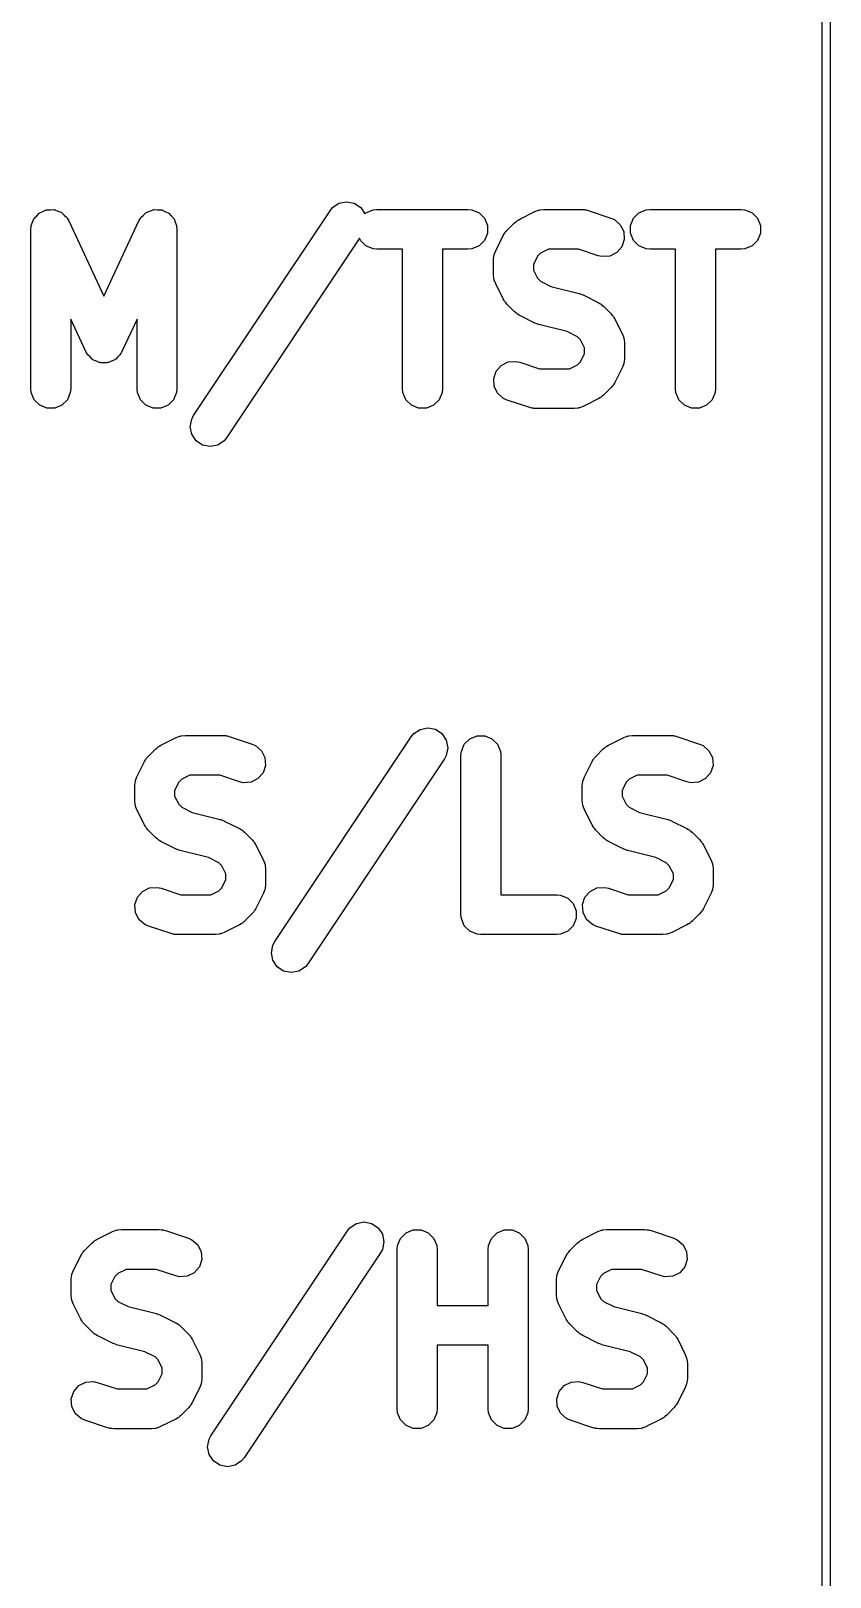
# Model space of a CAD drawing. Header units: inches. Extents: x 0.38 to 8.15, y -7.81 to -0.59.
# Drawn here: x 7.9117 to 8.1093, y -4.1386 to -3.7567 of the extents above; entities that cross this region are included whole.
import ezdxf

# ---------------------------------------------------------------- set-up
doc = ezdxf.new("R2010")
doc.units = ezdxf.units.IN
doc.header["$MEASUREMENT"] = 0
doc.layers.add('Edge.Cuts', color=254, linetype='CONTINUOUS', true_color=0xd0d2cd)
doc.layers.add('F.Silkscreen', color=41, linetype='CONTINUOUS', true_color=0xf2eda1)

msp = doc.modelspace()

# ---------------------------------------------------------------- linework, layer by layer
at = {"layer": 'Edge.Cuts', "linetype": 'CONTINUOUS'}
for p, q in [((8.10728, -7.81201), (8.10728, -0.59154)), ((8.10925, -0.59055), (8.10925, -7.81299))]:
    msp.add_line(p, q, dxfattribs=at)
at = {"layer": 'F.Silkscreen', "linetype": 'CONTINUOUS'}
for p, q in [((7.98627, -3.80034), (7.98786, -3.79927)), ((7.98786, -3.79927), (7.98975, -3.7989)), ((7.98975, -3.7989), (7.99163, -3.79927)), ((7.99163, -3.79927), (7.99323, -3.80034)), ((7.91214, -3.80394), (7.91243, -3.80314)), ((7.91243, -3.80314), (7.9125, -3.80306)), ((7.9125, -3.80306), (7.91254, -3.80296)), ((7.91254, -3.80296), (7.91315, -3.80236)), ((7.91315, -3.80236), (7.91373, -3.80173)), ((7.91373, -3.80173), (7.91382, -3.80168)), ((7.91382, -3.80168), (7.9139, -3.8016)), ((7.9139, -3.8016), (7.91469, -3.80127)), ((7.91469, -3.80127), (7.91547, -3.80091)), ((7.91547, -3.80091), (7.91558, -3.80091)), ((7.91558, -3.80091), (7.91568, -3.80087)), ((7.91568, -3.80087), (7.91653, -3.80087)), ((7.91653, -3.80087), (7.91738, -3.80083)), ((7.91738, -3.80083), (7.91749, -3.80087)), ((7.91749, -3.80087), (7.9176, -3.80087)), ((7.9176, -3.80087), (7.91839, -3.80119)), ((7.91839, -3.80119), (7.91919, -3.80149)), ((7.91919, -3.80149), (7.91927, -3.80156)), ((7.91927, -3.80156), (7.91937, -3.8016)), ((7.91937, -3.8016), (7.91997, -3.80221)), ((7.91997, -3.80221), (7.9206, -3.80278)), ((7.9206, -3.80278), (7.92068, -3.80291)), ((7.92068, -3.80291), (7.92073, -3.80296)), ((7.92073, -3.80296), (7.92077, -3.80307)), ((7.92077, -3.80307), (7.9211, -3.80361)), ((7.9211, -3.80361), (7.92976, -3.82218)), ((7.92976, -3.82218), (7.93842, -3.80361)), ((7.93842, -3.80361), (7.93875, -3.80307)), ((7.93875, -3.80307), (7.93879, -3.80296)), ((7.93879, -3.80296), (7.93884, -3.80291)), ((7.93884, -3.80291), (7.93892, -3.80278)), ((7.93892, -3.80278), (7.93955, -3.80221)), ((7.93955, -3.80221), (7.94015, -3.8016)), ((7.94015, -3.8016), (7.94025, -3.80156)), ((7.94025, -3.80156), (7.94033, -3.80149)), ((7.94033, -3.80149), (7.94113, -3.80119)), ((7.94113, -3.80119), (7.94192, -3.80087)), ((7.94192, -3.80087), (7.94203, -3.80087)), ((7.94203, -3.80087), (7.94214, -3.80083)), ((7.94214, -3.80083), (7.94299, -3.80087)), ((7.94299, -3.80087), (7.94384, -3.80087)), ((7.94384, -3.80087), (7.94394, -3.80091)), ((7.94394, -3.80091), (7.94405, -3.80091)), ((7.94405, -3.80091), (7.94483, -3.80127)), ((7.94483, -3.80127), (7.94562, -3.8016)), ((7.94562, -3.8016), (7.94569, -3.80168)), ((7.94569, -3.80168), (7.94579, -3.80173)), ((7.94579, -3.80173), (7.94637, -3.80236)), ((7.94637, -3.80236), (7.94698, -3.80296)), ((7.94698, -3.80296), (7.94702, -3.80306)), ((7.94702, -3.80306), (7.94709, -3.80314)), ((7.94709, -3.80314), (7.94738, -3.80394)), ((7.95191, -3.85171), (7.98566, -3.80109)), ((7.98566, -3.80109), (7.98627, -3.80034)), ((7.99323, -3.80034), (7.99425, -3.80187)), ((7.99425, -3.80187), (7.99452, -3.8016)), ((7.99452, -3.8016), (7.99629, -3.80087)), ((7.99629, -3.80087), (7.99725, -3.80077)), ((7.99725, -3.80077), (8.01975, -3.80077)), ((8.01975, -3.80077), (8.02071, -3.80087)), ((8.02071, -3.80087), (8.02248, -3.8016)), ((8.02248, -3.8016), (8.02384, -3.80296)), ((8.02384, -3.80296), (8.02458, -3.80473)), ((8.03173, -3.80368), (8.03188, -3.80359)), ((8.03188, -3.80359), (8.03201, -3.80348)), ((8.03201, -3.80348), (8.03213, -3.80343)), ((8.03213, -3.80343), (8.03255, -3.80317)), ((8.03255, -3.80317), (8.0363, -3.80129)), ((8.0363, -3.80129), (8.0372, -3.80095)), ((8.0372, -3.80095), (8.03737, -3.80093)), ((8.03737, -3.80093), (8.03754, -3.80087)), ((8.03754, -3.80087), (8.0385, -3.80077)), ((8.0385, -3.80077), (8.04787, -3.80077)), ((8.04787, -3.80077), (8.04836, -3.80082)), ((8.04836, -3.80082), (8.04849, -3.80081)), ((8.04849, -3.80081), (8.04866, -3.80085)), ((8.04866, -3.80085), (8.04883, -3.80087)), ((8.04883, -3.80087), (8.04895, -3.80092)), ((8.04895, -3.80092), (8.04943, -3.80102)), ((8.04943, -3.80102), (8.05505, -3.8029)), ((8.05505, -3.8029), (8.05593, -3.80329)), ((8.05593, -3.80329), (8.05738, -3.80455)), ((8.05992, -3.80473), (8.06065, -3.80296)), ((8.06065, -3.80296), (8.06201, -3.8016)), ((8.06201, -3.8016), (8.06378, -3.80087)), ((8.06378, -3.80087), (8.06474, -3.80077)), ((8.06474, -3.80077), (8.08724, -3.80077)), ((8.08724, -3.80077), (8.0882, -3.80087)), ((8.0882, -3.80087), (8.08997, -3.8016)), ((8.08997, -3.8016), (8.09133, -3.80296)), ((8.09133, -3.80296), (8.09207, -3.80473)), ((7.91172, -3.80569), (7.91178, -3.80506)), ((7.91172, -3.84506), (7.91172, -3.80569)), ((7.91177, -3.80495), (7.91179, -3.80488)), ((7.91178, -3.80506), (7.91177, -3.80495)), ((7.91179, -3.80488), (7.91181, -3.80473)), ((7.91181, -3.80473), (7.91214, -3.80394)), ((7.94738, -3.80394), (7.94771, -3.80473)), ((7.94771, -3.80473), (7.94772, -3.80488)), ((7.94772, -3.80488), (7.94775, -3.80495)), ((7.94775, -3.80495), (7.94774, -3.80506)), ((7.94774, -3.80506), (7.9478, -3.80569)), ((7.9478, -3.80569), (7.9478, -3.84506)), ((8.02458, -3.80665), (8.02384, -3.80843)), ((8.02458, -3.80473), (8.02458, -3.80665)), ((8.0266, -3.81099), (8.02847, -3.80724)), ((8.02847, -3.80724), (8.02873, -3.80683)), ((8.02873, -3.80683), (8.02878, -3.80671)), ((8.02878, -3.80671), (8.02889, -3.80657)), ((8.02889, -3.80657), (8.02898, -3.80643)), ((8.02898, -3.80643), (8.02908, -3.80634)), ((8.02908, -3.80634), (8.02939, -3.80596)), ((8.02939, -3.80596), (8.03127, -3.80409)), ((8.03127, -3.80409), (8.03164, -3.80378)), ((8.03164, -3.80378), (8.03173, -3.80368)), ((8.05738, -3.80455), (8.05824, -3.80627)), ((8.05824, -3.80627), (8.05838, -3.80818)), ((8.05992, -3.80665), (8.05992, -3.80473)), ((8.06065, -3.80843), (8.05992, -3.80665)), ((8.09207, -3.80665), (8.09133, -3.80843)), ((8.09207, -3.80473), (8.09207, -3.80665)), ((7.99294, -3.8079), (7.9601, -3.85717)), ((7.99316, -3.80843), (7.99294, -3.8079)), ((7.99452, -3.80979), (7.99316, -3.80843)), ((7.99629, -3.81052), (7.99452, -3.80979)), ((7.99725, -3.81061), (7.99629, -3.81052)), ((8.00358, -3.81061), (7.99725, -3.81061)), ((8.00358, -3.84506), (8.00358, -3.81061)), ((8.01975, -3.81061), (8.01342, -3.81061)), ((8.01342, -3.81061), (8.01342, -3.84506)), ((8.02071, -3.81052), (8.01975, -3.81061)), ((8.02248, -3.80979), (8.02071, -3.81052)), ((8.02384, -3.80843), (8.02248, -3.80979)), ((8.02625, -3.81189), (8.0266, -3.81099)), ((8.03966, -3.81061), (8.03766, -3.81161)), ((8.04707, -3.81061), (8.03966, -3.81061)), ((8.05194, -3.81224), (8.04707, -3.81061)), ((8.05777, -3.81001), (8.05651, -3.81146)), ((8.05838, -3.80818), (8.05777, -3.81001)), ((8.06201, -3.80979), (8.06065, -3.80843)), ((8.06378, -3.81052), (8.06201, -3.80979)), ((8.06474, -3.81061), (8.06378, -3.81052)), ((8.07107, -3.81061), (8.06474, -3.81061)), ((8.07107, -3.84506), (8.07107, -3.81061)), ((8.08724, -3.81061), (8.08091, -3.81061)), ((8.08091, -3.81061), (8.08091, -3.84506)), ((8.0882, -3.81052), (8.08724, -3.81061)), ((8.08997, -3.80979), (8.0882, -3.81052)), ((8.09133, -3.80843), (8.08997, -3.80979)), ((8.02608, -3.81319), (8.02617, -3.81223)), ((8.02608, -3.81694), (8.02608, -3.81319)), ((8.02617, -3.81223), (8.02624, -3.81207)), ((8.02624, -3.81207), (8.02625, -3.81189)), ((8.03692, -3.81236), (8.03592, -3.81435)), ((8.03592, -3.81435), (8.03592, -3.81578)), ((8.03766, -3.81161), (8.03692, -3.81236)), ((8.05288, -3.81245), (8.05194, -3.81224)), ((8.05479, -3.81231), (8.05288, -3.81245)), ((8.05651, -3.81146), (8.05479, -3.81231)), ((8.02617, -3.8179), (8.02608, -3.81694)), ((8.02624, -3.81807), (8.02617, -3.8179)), ((8.02625, -3.81824), (8.02624, -3.81807)), ((8.0266, -3.81914), (8.02625, -3.81824)), ((8.03592, -3.81578), (8.03692, -3.81778)), ((8.03692, -3.81778), (8.03766, -3.81852)), ((8.03766, -3.81852), (8.04021, -3.8198)), ((8.02847, -3.82289), (8.0266, -3.81914)), ((8.04021, -3.8198), (8.04719, -3.82154)), ((8.04719, -3.82154), (8.04726, -3.82157)), ((8.04726, -3.82157), (8.0473, -3.82157)), ((8.0473, -3.82157), (8.04769, -3.82172)), ((8.04769, -3.82172), (8.0481, -3.82187)), ((8.0481, -3.82187), (8.04813, -3.82189)), ((8.04813, -3.82189), (8.0482, -3.82191)), ((8.0482, -3.82191), (8.05195, -3.82379)), ((8.02873, -3.82331), (8.02847, -3.82289)), ((8.02878, -3.82343), (8.02873, -3.82331)), ((8.02889, -3.82356), (8.02878, -3.82343)), ((8.02898, -3.82371), (8.02889, -3.82356)), ((8.02908, -3.82379), (8.02898, -3.82371)), ((8.02939, -3.82417), (8.02908, -3.82379)), ((8.03127, -3.82605), (8.02939, -3.82417)), ((8.03164, -3.82636), (8.03127, -3.82605)), ((8.03173, -3.82645), (8.03164, -3.82636)), ((8.03188, -3.82655), (8.03173, -3.82645)), ((8.05195, -3.82379), (8.05236, -3.82405)), ((8.05236, -3.82405), (8.05248, -3.8241)), ((8.05248, -3.8241), (8.05261, -3.82421)), ((8.05261, -3.82421), (8.05276, -3.8243)), ((8.05276, -3.8243), (8.05285, -3.8244)), ((8.05285, -3.8244), (8.05322, -3.82471)), ((8.05322, -3.82471), (8.0551, -3.82659)), ((7.9253, -3.8359), (7.92156, -3.82788)), ((7.92156, -3.82788), (7.92156, -3.84506)), ((7.93796, -3.82788), (7.93422, -3.8359)), ((7.93796, -3.84506), (7.93796, -3.82788)), ((8.03201, -3.82666), (8.03188, -3.82655)), ((8.03213, -3.82671), (8.03201, -3.82666)), ((8.03255, -3.82697), (8.03213, -3.82671)), ((8.0363, -3.82884), (8.03255, -3.82697)), ((8.03637, -3.82887), (8.0363, -3.82884)), ((8.03639, -3.82889), (8.03637, -3.82887)), ((8.0368, -3.82903), (8.03639, -3.82889)), ((8.0372, -3.82919), (8.0368, -3.82903)), ((8.03723, -3.82919), (8.0372, -3.82919)), ((8.0373, -3.82922), (8.03723, -3.82919)), ((8.04428, -3.83096), (8.0373, -3.82922)), ((8.0551, -3.82659), (8.05541, -3.82696)), ((8.05541, -3.82696), (8.05551, -3.82705)), ((8.05551, -3.82705), (8.0556, -3.8272)), ((8.0556, -3.8272), (8.05571, -3.82733)), ((8.05571, -3.82733), (8.05576, -3.82745)), ((8.05576, -3.82745), (8.05602, -3.82786)), ((8.05602, -3.82786), (8.0579, -3.83161)), ((8.04683, -3.83224), (8.04428, -3.83096)), ((8.04758, -3.83298), (8.04683, -3.83224)), ((8.04857, -3.83498), (8.04758, -3.83298)), ((8.0579, -3.83161), (8.05824, -3.83252)), ((8.05824, -3.83252), (8.05825, -3.83269)), ((8.05825, -3.83269), (8.05832, -3.83286)), ((8.05832, -3.83286), (8.05842, -3.83382)), ((8.05842, -3.83382), (8.05842, -3.83756)), ((7.92551, -3.83625), (7.9253, -3.8359)), ((7.92555, -3.83637), (7.92551, -3.83625)), ((7.92563, -3.83645), (7.92555, -3.83637)), ((7.92579, -3.83673), (7.92563, -3.83645)), ((7.92634, -3.83723), (7.92579, -3.83673)), ((7.92685, -3.83778), (7.92634, -3.83723)), ((7.92705, -3.83788), (7.92685, -3.83778)), ((7.92721, -3.83802), (7.92705, -3.83788)), ((7.93247, -3.83788), (7.93231, -3.83802)), ((7.93267, -3.83778), (7.93247, -3.83788)), ((7.93318, -3.83723), (7.93267, -3.83778)), ((7.93373, -3.83673), (7.93318, -3.83723)), ((7.93389, -3.83645), (7.93373, -3.83673)), ((7.93397, -3.83637), (7.93389, -3.83645)), ((7.93401, -3.83625), (7.93397, -3.83637)), ((7.93422, -3.8359), (7.93401, -3.83625)), ((8.04758, -3.8384), (8.04857, -3.8364)), ((8.04857, -3.8364), (8.04857, -3.83498)), ((8.05842, -3.83756), (8.05832, -3.83852)), ((7.92791, -3.83828), (7.92721, -3.83802)), ((7.92859, -3.83859), (7.92791, -3.83828)), ((7.92881, -3.8386), (7.92859, -3.83859)), ((7.92901, -3.83868), (7.92881, -3.8386)), ((7.92976, -3.83865), (7.92901, -3.83868)), ((7.93051, -3.83868), (7.92976, -3.83865)), ((7.93071, -3.8386), (7.93051, -3.83868)), ((7.93093, -3.83859), (7.93071, -3.8386)), ((7.93161, -3.83828), (7.93093, -3.83859)), ((7.93231, -3.83802), (7.93161, -3.83828)), ((8.02611, -3.84257), (8.02672, -3.84075)), ((8.02672, -3.84075), (8.02798, -3.8393)), ((8.02798, -3.8393), (8.0297, -3.83844)), ((8.0297, -3.83844), (8.03161, -3.83831)), ((8.03161, -3.83831), (8.03255, -3.83852)), ((8.03255, -3.83852), (8.03742, -3.84014)), ((8.03742, -3.84014), (8.04483, -3.84014)), ((8.04483, -3.84014), (8.04683, -3.83914)), ((8.04683, -3.83914), (8.04758, -3.8384)), ((8.0579, -3.83977), (8.05602, -3.84352)), ((8.05824, -3.83886), (8.0579, -3.83977)), ((8.05825, -3.83869), (8.05824, -3.83886)), ((8.05832, -3.83852), (8.05825, -3.83869)), ((7.91181, -3.84602), (7.91172, -3.84506)), ((7.92156, -3.84506), (7.92146, -3.84602)), ((7.93806, -3.84602), (7.93796, -3.84506)), ((7.9478, -3.84506), (7.94771, -3.84602)), ((8.00367, -3.84602), (8.00358, -3.84506)), ((8.01342, -3.84506), (8.01333, -3.84602)), ((8.02625, -3.84449), (8.02611, -3.84257)), ((8.02711, -3.84621), (8.02625, -3.84449)), ((8.0551, -3.84479), (8.05322, -3.84667)), ((8.05541, -3.84442), (8.0551, -3.84479)), ((8.05551, -3.84433), (8.05541, -3.84442)), ((8.0556, -3.84418), (8.05551, -3.84433)), ((8.05571, -3.84405), (8.0556, -3.84418)), ((8.05576, -3.84393), (8.05571, -3.84405)), ((8.05602, -3.84352), (8.05576, -3.84393)), ((8.07116, -3.84602), (8.07107, -3.84506)), ((8.08091, -3.84506), (8.08082, -3.84602)), ((7.91254, -3.8478), (7.91181, -3.84602)), ((7.9139, -3.84916), (7.91254, -3.8478)), ((7.91568, -3.84989), (7.9139, -3.84916)), ((7.91937, -3.84916), (7.9176, -3.84989)), ((7.92073, -3.8478), (7.91937, -3.84916)), ((7.92146, -3.84602), (7.92073, -3.8478)), ((7.93879, -3.8478), (7.93806, -3.84602)), ((7.94015, -3.84916), (7.93879, -3.8478)), ((7.94192, -3.84989), (7.94015, -3.84916)), ((7.94562, -3.84916), (7.94384, -3.84989)), ((7.94698, -3.8478), (7.94562, -3.84916)), ((7.94771, -3.84602), (7.94698, -3.8478)), ((8.00441, -3.8478), (8.00367, -3.84602)), ((8.00577, -3.84916), (8.00441, -3.8478)), ((8.00754, -3.84989), (8.00577, -3.84916)), ((8.01123, -3.84916), (8.00946, -3.84989)), ((8.01259, -3.8478), (8.01123, -3.84916)), ((8.01333, -3.84602), (8.01259, -3.8478)), ((8.02856, -3.84746), (8.02711, -3.84621)), ((8.02944, -3.84786), (8.02856, -3.84746)), ((8.03507, -3.84973), (8.02944, -3.84786)), ((8.05195, -3.84759), (8.0482, -3.84947)), ((8.05236, -3.84733), (8.05195, -3.84759)), ((8.05248, -3.84728), (8.05236, -3.84733)), ((8.05261, -3.84717), (8.05248, -3.84728)), ((8.05276, -3.84708), (8.05261, -3.84717)), ((8.05285, -3.84698), (8.05276, -3.84708)), ((8.05322, -3.84667), (8.05285, -3.84698)), ((8.0719, -3.8478), (8.07116, -3.84602)), ((8.07326, -3.84916), (8.0719, -3.8478)), ((8.07503, -3.84989), (8.07326, -3.84916)), ((8.07873, -3.84916), (8.07695, -3.84989)), ((8.08008, -3.8478), (8.07873, -3.84916)), ((8.08082, -3.84602), (8.08008, -3.8478)), ((7.9176, -3.84989), (7.91568, -3.84989)), ((7.94384, -3.84989), (7.94192, -3.84989)), ((7.95109, -3.85444), (7.95146, -3.85256)), ((7.95146, -3.85256), (7.95191, -3.85171)), ((8.00946, -3.84989), (8.00754, -3.84989)), ((8.03554, -3.84984), (8.03507, -3.84973)), ((8.03566, -3.84989), (8.03554, -3.84984)), ((8.03584, -3.84991), (8.03566, -3.84989)), ((8.03601, -3.84995), (8.03584, -3.84991)), ((8.03614, -3.84994), (8.03601, -3.84995)), ((8.03662, -3.84998), (8.03614, -3.84994)), ((8.046, -3.84998), (8.03662, -3.84998)), ((8.04696, -3.84989), (8.046, -3.84998)), ((8.04712, -3.84982), (8.04696, -3.84989)), ((8.0473, -3.84981), (8.04712, -3.84982)), ((8.0482, -3.84947), (8.0473, -3.84981)), ((8.07695, -3.84989), (8.07503, -3.84989)), ((7.95146, -3.85633), (7.95109, -3.85444)), ((7.95253, -3.85792), (7.95146, -3.85633)), ((7.95413, -3.85899), (7.95253, -3.85792)), ((7.95601, -3.85936), (7.95413, -3.85899)), ((7.95789, -3.85898), (7.95601, -3.85936)), ((7.95949, -3.85791), (7.95789, -3.85898)), ((7.9601, -3.85717), (7.95949, -3.85791)), ((8.00633, -3.93026), (8.00792, -3.9292)), ((8.00792, -3.9292), (8.00981, -3.92882)), ((8.00981, -3.92882), (8.01169, -3.92919)), ((8.01169, -3.92919), (8.01329, -3.93026)), ((7.9432, -3.93351), (7.94334, -3.9334)), ((7.94334, -3.9334), (7.94346, -3.93335)), ((7.94346, -3.93335), (7.94387, -3.93309)), ((7.94387, -3.93309), (7.94762, -3.93121)), ((7.94762, -3.93121), (7.94852, -3.93087)), ((7.94852, -3.93087), (7.9487, -3.93086)), ((7.9487, -3.93086), (7.94886, -3.93079)), ((7.94886, -3.93079), (7.94982, -3.93069)), ((7.94982, -3.93069), (7.95919, -3.93069)), ((7.95919, -3.93069), (7.95968, -3.93074)), ((7.95968, -3.93074), (7.95981, -3.93073)), ((7.95981, -3.93073), (7.95998, -3.93077)), ((7.95998, -3.93077), (7.96015, -3.93079)), ((7.96015, -3.93079), (7.96027, -3.93084)), ((7.96027, -3.93084), (7.96075, -3.93095)), ((7.96075, -3.93095), (7.96637, -3.93282)), ((7.96637, -3.93282), (7.96726, -3.93321)), ((7.96726, -3.93321), (7.96871, -3.93447)), ((7.97197, -3.98163), (8.00572, -3.93101)), ((8.00572, -3.93101), (8.00633, -3.93026)), ((8.01329, -3.93026), (8.01436, -3.93185)), ((8.01436, -3.93185), (8.01473, -3.93373)), ((8.01811, -3.93465), (8.01884, -3.93288)), ((8.01884, -3.93288), (8.0202, -3.93152)), ((8.0202, -3.93152), (8.02198, -3.93079)), ((8.02198, -3.93079), (8.0239, -3.93079)), ((8.0239, -3.93079), (8.02567, -3.93152)), ((8.02567, -3.93152), (8.02703, -3.93288)), ((8.02703, -3.93288), (8.02776, -3.93465)), ((8.05381, -3.93351), (8.05395, -3.9334)), ((8.05395, -3.9334), (8.05407, -3.93335)), ((8.05407, -3.93335), (8.05448, -3.93309)), ((8.05448, -3.93309), (8.05823, -3.93121)), ((8.05823, -3.93121), (8.05913, -3.93087)), ((8.05913, -3.93087), (8.05931, -3.93086)), ((8.05931, -3.93086), (8.05947, -3.93079)), ((8.05947, -3.93079), (8.06043, -3.93069)), ((8.06043, -3.93069), (8.0698, -3.93069)), ((8.0698, -3.93069), (8.07029, -3.93074)), ((8.07029, -3.93074), (8.07042, -3.93073)), ((8.07042, -3.93073), (8.07059, -3.93077)), ((8.07059, -3.93077), (8.07076, -3.93079)), ((8.07076, -3.93079), (8.07089, -3.93084)), ((8.07089, -3.93084), (8.07136, -3.93095)), ((8.07136, -3.93095), (8.07699, -3.93282)), ((8.07699, -3.93282), (8.07787, -3.93321)), ((8.07787, -3.93321), (8.07932, -3.93447)), ((7.93792, -3.94091), (7.93979, -3.93716)), ((7.93979, -3.93716), (7.94005, -3.93675)), ((7.94005, -3.93675), (7.9401, -3.93663)), ((7.9401, -3.93663), (7.94021, -3.9365)), ((7.94021, -3.9365), (7.94031, -3.93635)), ((7.94031, -3.93635), (7.94041, -3.93626)), ((7.94041, -3.93626), (7.94072, -3.93588)), ((7.94072, -3.93588), (7.94259, -3.93401)), ((7.94259, -3.93401), (7.94297, -3.9337)), ((7.94297, -3.9337), (7.94305, -3.9336)), ((7.94305, -3.9336), (7.9432, -3.93351)), ((7.96871, -3.93447), (7.96956, -3.93619)), ((7.96956, -3.93619), (7.9697, -3.93811)), ((8.01391, -3.93647), (7.98016, -3.98709)), ((8.01436, -3.93562), (8.01391, -3.93647)), ((8.01473, -3.93373), (8.01436, -3.93562)), ((8.01801, -3.93561), (8.01811, -3.93465)), ((8.01801, -3.97498), (8.01801, -3.93561)), ((8.02776, -3.93465), (8.02786, -3.93561)), ((8.02786, -3.93561), (8.02786, -3.97006)), ((8.04853, -3.94091), (8.05041, -3.93716)), ((8.05041, -3.93716), (8.05067, -3.93675)), ((8.05067, -3.93675), (8.05071, -3.93663)), ((8.05071, -3.93663), (8.05083, -3.9365)), ((8.05083, -3.9365), (8.05092, -3.93635)), ((8.05092, -3.93635), (8.05102, -3.93626)), ((8.05102, -3.93626), (8.05133, -3.93588)), ((8.05133, -3.93588), (8.0532, -3.93401)), ((8.0532, -3.93401), (8.05358, -3.9337)), ((8.05358, -3.9337), (8.05366, -3.9336)), ((8.05366, -3.9336), (8.05381, -3.93351)), ((8.07932, -3.93447), (8.08018, -3.93619)), ((8.08018, -3.93619), (8.08031, -3.93811)), ((7.93757, -3.94181), (7.93792, -3.94091)), ((7.95098, -3.94054), (7.94899, -3.94153)), ((7.9584, -3.94054), (7.95098, -3.94054)), ((7.96326, -3.94216), (7.9584, -3.94054)), ((7.96909, -3.93993), (7.96784, -3.94138)), ((7.9697, -3.93811), (7.96909, -3.93993)), ((8.04819, -3.94181), (8.04853, -3.94091)), ((8.06159, -3.94054), (8.0596, -3.94153)), ((8.06901, -3.94054), (8.06159, -3.94054)), ((8.07387, -3.94216), (8.06901, -3.94054)), ((8.0797, -3.93993), (8.07845, -3.94138)), ((8.08031, -3.93811), (8.0797, -3.93993)), ((7.9374, -3.94311), (7.93749, -3.94215)), ((7.9374, -3.94686), (7.9374, -3.94311)), ((7.93749, -3.94215), (7.93756, -3.94199)), ((7.93756, -3.94199), (7.93757, -3.94181)), ((7.94824, -3.94228), (7.94724, -3.94428)), ((7.94724, -3.94428), (7.94724, -3.9457)), ((7.94899, -3.94153), (7.94824, -3.94228)), ((7.9642, -3.94237), (7.96326, -3.94216)), ((7.96612, -3.94224), (7.9642, -3.94237)), ((7.96784, -3.94138), (7.96612, -3.94224)), ((8.04801, -3.94311), (8.04811, -3.94215)), ((8.04801, -3.94686), (8.04801, -3.94311)), ((8.04811, -3.94215), (8.04817, -3.94199)), ((8.04817, -3.94199), (8.04819, -3.94181)), ((8.05885, -3.94228), (8.05785, -3.94428)), ((8.05785, -3.94428), (8.05785, -3.9457)), ((8.0596, -3.94153), (8.05885, -3.94228)), ((8.07481, -3.94237), (8.07387, -3.94216)), ((8.07673, -3.94224), (8.07481, -3.94237)), ((8.07845, -3.94138), (8.07673, -3.94224)), ((7.93749, -3.94782), (7.9374, -3.94686)), ((7.93756, -3.94799), (7.93749, -3.94782)), ((7.93757, -3.94816), (7.93756, -3.94799)), ((7.93792, -3.94906), (7.93757, -3.94816)), ((7.94724, -3.9457), (7.94824, -3.9477)), ((7.94824, -3.9477), (7.94899, -3.94844)), ((7.94899, -3.94844), (7.95154, -3.94972)), ((8.04811, -3.94782), (8.04801, -3.94686)), ((8.04817, -3.94799), (8.04811, -3.94782)), ((8.04819, -3.94816), (8.04817, -3.94799)), ((8.04853, -3.94906), (8.04819, -3.94816)), ((8.05785, -3.9457), (8.05885, -3.9477)), ((8.05885, -3.9477), (8.0596, -3.94844)), ((8.0596, -3.94844), (8.06215, -3.94972)), ((7.93979, -3.95281), (7.93792, -3.94906)), ((7.95154, -3.94972), (7.95851, -3.95146)), ((7.95851, -3.95146), (7.95858, -3.95149)), ((7.95858, -3.95149), (7.95862, -3.95149)), ((7.95862, -3.95149), (7.95902, -3.95164)), ((7.95902, -3.95164), (7.95942, -3.95179)), ((7.95942, -3.95179), (7.95945, -3.95181)), ((7.95945, -3.95181), (7.95952, -3.95184)), ((7.95952, -3.95184), (7.96327, -3.95371)), ((8.05041, -3.95281), (8.04853, -3.94906)), ((8.06215, -3.94972), (8.06912, -3.95146)), ((8.06912, -3.95146), (8.06919, -3.95149)), ((8.06919, -3.95149), (8.06923, -3.95149)), ((8.06923, -3.95149), (8.06963, -3.95164)), ((8.06963, -3.95164), (8.07003, -3.95179)), ((8.07003, -3.95179), (8.07006, -3.95181)), ((8.07006, -3.95181), (8.07013, -3.95184)), ((8.07013, -3.95184), (8.07388, -3.95371)), ((7.94005, -3.95323), (7.93979, -3.95281)), ((7.9401, -3.95335), (7.94005, -3.95323)), ((7.94021, -3.95348), (7.9401, -3.95335)), ((7.94031, -3.95363), (7.94021, -3.95348)), ((7.94041, -3.95372), (7.94031, -3.95363)), ((7.94072, -3.95409), (7.94041, -3.95372)), ((7.94259, -3.95597), (7.94072, -3.95409)), ((7.94297, -3.95628), (7.94259, -3.95597)), ((7.94305, -3.95638), (7.94297, -3.95628)), ((7.9432, -3.95647), (7.94305, -3.95638)), ((7.96327, -3.95371), (7.96368, -3.95397)), ((7.96368, -3.95397), (7.9638, -3.95402)), ((7.9638, -3.95402), (7.96394, -3.95413)), ((7.96394, -3.95413), (7.96409, -3.95422)), ((7.96409, -3.95422), (7.96417, -3.95432)), ((7.96417, -3.95432), (7.96455, -3.95463)), ((7.96455, -3.95463), (7.96642, -3.95651)), ((8.05067, -3.95323), (8.05041, -3.95281)), ((8.05071, -3.95335), (8.05067, -3.95323)), ((8.05083, -3.95348), (8.05071, -3.95335)), ((8.05092, -3.95363), (8.05083, -3.95348)), ((8.05102, -3.95372), (8.05092, -3.95363)), ((8.05133, -3.95409), (8.05102, -3.95372)), ((8.0532, -3.95597), (8.05133, -3.95409)), ((8.05358, -3.95628), (8.0532, -3.95597)), ((8.05366, -3.95638), (8.05358, -3.95628)), ((8.05381, -3.95647), (8.05366, -3.95638)), ((8.07388, -3.95371), (8.07429, -3.95397)), ((8.07429, -3.95397), (8.07441, -3.95402)), ((8.07441, -3.95402), (8.07455, -3.95413)), ((8.07455, -3.95413), (8.0747, -3.95422)), ((8.0747, -3.95422), (8.07478, -3.95432)), ((8.07478, -3.95432), (8.07516, -3.95463)), ((8.07516, -3.95463), (8.07703, -3.95651)), ((7.94334, -3.95658), (7.9432, -3.95647)), ((7.94346, -3.95663), (7.94334, -3.95658)), ((7.94387, -3.95689), (7.94346, -3.95663)), ((7.94762, -3.95876), (7.94387, -3.95689)), ((7.94769, -3.95879), (7.94762, -3.95876)), ((7.94772, -3.95881), (7.94769, -3.95879)), ((7.94812, -3.95896), (7.94772, -3.95881)), ((7.94852, -3.95911), (7.94812, -3.95896)), ((7.94856, -3.95911), (7.94852, -3.95911)), ((7.94863, -3.95914), (7.94856, -3.95911)), ((7.9556, -3.96088), (7.94863, -3.95914)), ((7.96642, -3.95651), (7.96673, -3.95688)), ((7.96673, -3.95688), (7.96683, -3.95697)), ((7.96683, -3.95697), (7.96692, -3.95712)), ((7.96692, -3.95712), (7.96704, -3.95725)), ((7.96704, -3.95725), (7.96708, -3.95737)), ((7.96708, -3.95737), (7.96734, -3.95779)), ((7.96734, -3.95779), (7.96922, -3.96154)), ((8.05395, -3.95658), (8.05381, -3.95647)), ((8.05407, -3.95663), (8.05395, -3.95658)), ((8.05448, -3.95689), (8.05407, -3.95663)), ((8.05823, -3.95876), (8.05448, -3.95689)), ((8.0583, -3.95879), (8.05823, -3.95876)), ((8.05833, -3.95881), (8.0583, -3.95879)), ((8.05873, -3.95896), (8.05833, -3.95881)), ((8.05913, -3.95911), (8.05873, -3.95896)), ((8.05917, -3.95911), (8.05913, -3.95911)), ((8.05924, -3.95914), (8.05917, -3.95911)), ((8.06621, -3.96088), (8.05924, -3.95914)), ((8.07703, -3.95651), (8.07734, -3.95688)), ((8.07734, -3.95688), (8.07744, -3.95697)), ((8.07744, -3.95697), (8.07754, -3.95712)), ((8.07754, -3.95712), (8.07765, -3.95725)), ((8.07765, -3.95725), (8.0777, -3.95737)), ((8.0777, -3.95737), (8.07796, -3.95779)), ((8.07796, -3.95779), (8.07983, -3.96154)), ((7.95815, -3.96216), (7.9556, -3.96088)), ((7.9589, -3.9629), (7.95815, -3.96216)), ((7.9599, -3.9649), (7.9589, -3.9629)), ((7.96922, -3.96154), (7.96956, -3.96244)), ((7.96956, -3.96244), (7.96958, -3.96261)), ((7.96958, -3.96261), (7.96964, -3.96278)), ((7.96964, -3.96278), (7.96974, -3.96374)), ((7.96974, -3.96374), (7.96974, -3.96749)), ((8.06876, -3.96216), (8.06621, -3.96088)), ((8.06951, -3.9629), (8.06876, -3.96216)), ((8.07051, -3.9649), (8.06951, -3.9629)), ((8.07983, -3.96154), (8.08018, -3.96244)), ((8.08018, -3.96244), (8.08019, -3.96261)), ((8.08019, -3.96261), (8.08026, -3.96278)), ((8.08026, -3.96278), (8.08035, -3.96374)), ((8.08035, -3.96374), (8.08035, -3.96749)), ((7.9589, -3.96832), (7.9599, -3.96632)), ((7.9599, -3.96632), (7.9599, -3.9649)), ((7.96974, -3.96749), (7.96964, -3.96845)), ((8.06951, -3.96832), (8.07051, -3.96632)), ((8.07051, -3.96632), (8.07051, -3.9649)), ((8.08035, -3.96749), (8.08026, -3.96845)), ((7.93744, -3.97249), (7.93805, -3.97067)), ((7.93805, -3.97067), (7.9393, -3.96922)), ((7.9393, -3.96922), (7.94102, -3.96836)), ((7.94102, -3.96836), (7.94294, -3.96823)), ((7.94294, -3.96823), (7.94388, -3.96844)), ((7.94388, -3.96844), (7.94874, -3.97006)), ((7.94874, -3.97006), (7.95616, -3.97006)), ((7.95616, -3.97006), (7.95815, -3.96907)), ((7.95815, -3.96907), (7.9589, -3.96832)), ((7.96922, -3.96969), (7.96734, -3.97344)), ((7.96956, -3.96879), (7.96922, -3.96969)), ((7.96958, -3.96861), (7.96956, -3.96879)), ((7.96964, -3.96845), (7.96958, -3.96861)), ((8.02786, -3.97006), (8.04168, -3.97006)), ((8.04168, -3.97006), (8.04264, -3.97016)), ((8.04264, -3.97016), (8.04442, -3.97089)), ((8.04442, -3.97089), (8.04578, -3.97225)), ((8.04805, -3.97249), (8.04866, -3.97067)), ((8.04866, -3.97067), (8.04991, -3.96922)), ((8.04991, -3.96922), (8.05163, -3.96836)), ((8.05163, -3.96836), (8.05355, -3.96823)), ((8.05355, -3.96823), (8.05449, -3.96844)), ((8.05449, -3.96844), (8.05935, -3.97006)), ((8.05935, -3.97006), (8.06677, -3.97006)), ((8.06677, -3.97006), (8.06876, -3.96907)), ((8.06876, -3.96907), (8.06951, -3.96832)), ((8.07983, -3.96969), (8.07796, -3.97344)), ((8.08018, -3.96879), (8.07983, -3.96969)), ((8.08019, -3.96861), (8.08018, -3.96879)), ((8.08026, -3.96845), (8.08019, -3.96861)), ((7.93757, -3.97441), (7.93744, -3.97249)), ((7.93843, -3.97613), (7.93757, -3.97441)), ((7.96642, -3.97472), (7.96455, -3.97659)), ((7.96673, -3.97434), (7.96642, -3.97472)), ((7.96683, -3.97425), (7.96673, -3.97434)), ((7.96692, -3.9741), (7.96683, -3.97425)), ((7.96704, -3.97397), (7.96692, -3.9741)), ((7.96708, -3.97385), (7.96704, -3.97397)), ((7.96734, -3.97344), (7.96708, -3.97385)), ((8.01811, -3.97595), (8.01801, -3.97498)), ((8.04578, -3.97225), (8.04651, -3.97402)), ((8.04651, -3.97402), (8.04651, -3.97595)), ((8.04819, -3.97441), (8.04805, -3.97249)), ((8.04904, -3.97613), (8.04819, -3.97441)), ((8.07703, -3.97472), (8.07516, -3.97659)), ((8.07734, -3.97434), (8.07703, -3.97472)), ((8.07744, -3.97425), (8.07734, -3.97434)), ((8.07754, -3.9741), (8.07744, -3.97425)), ((8.07765, -3.97397), (8.07754, -3.9741)), ((8.0777, -3.97385), (8.07765, -3.97397)), ((8.07796, -3.97344), (8.0777, -3.97385)), ((7.93988, -3.97739), (7.93843, -3.97613)), ((7.94076, -3.97778), (7.93988, -3.97739)), ((7.94639, -3.97965), (7.94076, -3.97778)), ((7.96327, -3.97751), (7.95952, -3.97939)), ((7.96368, -3.97725), (7.96327, -3.97751)), ((7.9638, -3.9772), (7.96368, -3.97725)), ((7.96394, -3.97709), (7.9638, -3.9772)), ((7.96409, -3.977), (7.96394, -3.97709)), ((7.96417, -3.9769), (7.96409, -3.977)), ((7.96455, -3.97659), (7.96417, -3.9769)), ((8.01884, -3.97772), (8.01811, -3.97595)), ((8.0202, -3.97908), (8.01884, -3.97772)), ((8.02198, -3.97981), (8.0202, -3.97908)), ((8.04442, -3.97908), (8.04264, -3.97981)), ((8.04578, -3.97772), (8.04442, -3.97908)), ((8.04651, -3.97595), (8.04578, -3.97772)), ((8.05049, -3.97739), (8.04904, -3.97613)), ((8.05138, -3.97778), (8.05049, -3.97739)), ((8.057, -3.97965), (8.05138, -3.97778)), ((8.07388, -3.97751), (8.07013, -3.97939)), ((8.07429, -3.97725), (8.07388, -3.97751)), ((8.07441, -3.9772), (8.07429, -3.97725)), ((8.07455, -3.97709), (8.07441, -3.9772)), ((8.0747, -3.977), (8.07455, -3.97709)), ((8.07478, -3.9769), (8.0747, -3.977)), ((8.07516, -3.97659), (8.07478, -3.9769)), ((7.94686, -3.97976), (7.94639, -3.97965)), ((7.94699, -3.97981), (7.94686, -3.97976)), ((7.94716, -3.97983), (7.94699, -3.97981)), ((7.94733, -3.97987), (7.94716, -3.97983)), ((7.94746, -3.97986), (7.94733, -3.97987)), ((7.94795, -3.97991), (7.94746, -3.97986)), ((7.95732, -3.97991), (7.94795, -3.97991)), ((7.95828, -3.97981), (7.95732, -3.97991)), ((7.95844, -3.97974), (7.95828, -3.97981)), ((7.95862, -3.97973), (7.95844, -3.97974)), ((7.95952, -3.97939), (7.95862, -3.97973)), ((7.97115, -3.98436), (7.97152, -3.98248)), ((7.97152, -3.98248), (7.97197, -3.98163)), ((8.02294, -3.97991), (8.02198, -3.97981)), ((8.04168, -3.97991), (8.02294, -3.97991)), ((8.04264, -3.97981), (8.04168, -3.97991)), ((8.05748, -3.97976), (8.057, -3.97965)), ((8.0576, -3.97981), (8.05748, -3.97976)), ((8.05777, -3.97983), (8.0576, -3.97981)), ((8.05794, -3.97987), (8.05777, -3.97983)), ((8.05807, -3.97986), (8.05794, -3.97987)), ((8.05856, -3.97991), (8.05807, -3.97986)), ((8.06793, -3.97991), (8.05856, -3.97991)), ((8.06889, -3.97981), (8.06793, -3.97991)), ((8.06905, -3.97974), (8.06889, -3.97981)), ((8.06923, -3.97973), (8.06905, -3.97974)), ((8.07013, -3.97939), (8.06923, -3.97973)), ((7.97152, -3.98625), (7.97115, -3.98436)), ((7.97259, -3.98784), (7.97152, -3.98625)), ((7.97419, -3.98891), (7.97259, -3.98784)), ((7.97607, -3.98928), (7.97419, -3.98891)), ((7.97795, -3.9889), (7.97607, -3.98928)), ((7.97955, -3.98784), (7.97795, -3.9889)), ((7.98016, -3.98709), (7.97955, -3.98784)), ((7.99058, -4.05231), (7.99218, -4.05124)), ((7.99218, -4.05124), (7.99406, -4.05087)), ((7.99406, -4.05087), (7.99594, -4.05124)), ((7.99594, -4.05124), (7.99754, -4.0523)), ((7.92722, -4.05575), (7.92731, -4.05565)), ((7.92731, -4.05565), (7.92745, -4.05556)), ((7.92745, -4.05556), (7.92759, -4.05545)), ((7.92759, -4.05545), (7.92771, -4.0554)), ((7.92771, -4.0554), (7.92812, -4.05514)), ((7.92812, -4.05514), (7.93187, -4.05326)), ((7.93187, -4.05326), (7.93277, -4.05292)), ((7.93277, -4.05292), (7.93295, -4.0529)), ((7.93295, -4.0529), (7.93311, -4.05284)), ((7.93311, -4.05284), (7.93407, -4.05274)), ((7.93407, -4.05274), (7.94345, -4.05274)), ((7.94345, -4.05274), (7.94393, -4.05279)), ((7.94393, -4.05279), (7.94406, -4.05278)), ((7.94406, -4.05278), (7.94423, -4.05282)), ((7.94423, -4.05282), (7.94441, -4.05284)), ((7.94441, -4.05284), (7.94453, -4.05289)), ((7.94453, -4.05289), (7.945, -4.05299)), ((7.945, -4.05299), (7.95063, -4.05487)), ((7.95063, -4.05487), (7.95151, -4.05526)), ((7.95151, -4.05526), (7.95296, -4.05652)), ((7.95622, -4.10368), (7.98997, -4.05306)), ((7.98997, -4.05306), (7.99058, -4.05231)), ((7.99754, -4.0523), (7.99861, -4.0539)), ((7.99861, -4.0539), (7.99899, -4.05578)), ((8.00236, -4.0567), (8.0031, -4.05493)), ((8.0031, -4.05493), (8.00445, -4.05357)), ((8.00445, -4.05357), (8.00623, -4.05284)), ((8.00623, -4.05284), (8.00815, -4.05284)), ((8.00815, -4.05284), (8.00992, -4.05357)), ((8.00992, -4.05357), (8.01128, -4.05493)), ((8.01128, -4.05493), (8.01201, -4.0567)), ((8.02486, -4.0567), (8.02559, -4.05493)), ((8.02559, -4.05493), (8.02695, -4.05357)), ((8.02695, -4.05357), (8.02872, -4.05284)), ((8.02872, -4.05284), (8.03064, -4.05284)), ((8.03064, -4.05284), (8.03242, -4.05357)), ((8.03242, -4.05357), (8.03378, -4.05493)), ((8.03378, -4.05493), (8.03451, -4.0567)), ((8.0472, -4.05575), (8.04729, -4.05565)), ((8.04729, -4.05565), (8.04744, -4.05556)), ((8.04744, -4.05556), (8.04757, -4.05545)), ((8.04757, -4.05545), (8.04769, -4.0554)), ((8.04769, -4.0554), (8.04811, -4.05514)), ((8.04811, -4.05514), (8.05186, -4.05326)), ((8.05186, -4.05326), (8.05276, -4.05292)), ((8.05276, -4.05292), (8.05293, -4.0529)), ((8.05293, -4.0529), (8.0531, -4.05284)), ((8.0531, -4.05284), (8.05406, -4.05274)), ((8.05406, -4.05274), (8.06343, -4.05274)), ((8.06343, -4.05274), (8.06392, -4.05279)), ((8.06392, -4.05279), (8.06405, -4.05278)), ((8.06405, -4.05278), (8.06422, -4.05282)), ((8.06422, -4.05282), (8.06439, -4.05284)), ((8.06439, -4.05284), (8.06451, -4.05289)), ((8.06451, -4.05289), (8.06499, -4.05299)), ((8.06499, -4.05299), (8.07061, -4.05487)), ((8.07061, -4.05487), (8.07149, -4.05526)), ((8.07149, -4.05526), (8.07294, -4.05652)), ((7.92217, -4.06296), (7.92405, -4.05921)), ((7.92405, -4.05921), (7.92431, -4.0588)), ((7.92431, -4.0588), (7.92436, -4.05868)), ((7.92436, -4.05868), (7.92447, -4.05854)), ((7.92447, -4.05854), (7.92456, -4.05839)), ((7.92456, -4.05839), (7.92466, -4.05831)), ((7.92466, -4.05831), (7.92497, -4.05793)), ((7.92497, -4.05793), (7.92684, -4.05606)), ((7.92684, -4.05606), (7.92722, -4.05575)), ((7.95296, -4.05652), (7.95382, -4.05824)), ((7.95382, -4.05824), (7.95395, -4.06015)), ((7.99816, -4.05852), (7.96441, -4.10914)), ((7.99861, -4.05767), (7.99816, -4.05852)), ((7.99899, -4.05578), (7.99861, -4.05767)), ((8.00227, -4.05766), (8.00236, -4.0567)), ((8.00227, -4.09703), (8.00227, -4.05766)), ((8.01201, -4.0567), (8.01211, -4.05766)), ((8.01211, -4.05766), (8.01211, -4.07149)), ((8.02476, -4.05766), (8.02486, -4.0567)), ((8.02476, -4.07149), (8.02476, -4.05766)), ((8.03451, -4.0567), (8.03461, -4.05766)), ((8.03461, -4.05766), (8.03461, -4.09703)), ((8.04216, -4.06296), (8.04403, -4.05921)), ((8.04403, -4.05921), (8.04429, -4.0588)), ((8.04429, -4.0588), (8.04434, -4.05868)), ((8.04434, -4.05868), (8.04445, -4.05854)), ((8.04445, -4.05854), (8.04454, -4.05839)), ((8.04454, -4.05839), (8.04464, -4.05831)), ((8.04464, -4.05831), (8.04495, -4.05793)), ((8.04495, -4.05793), (8.04683, -4.05606)), ((8.04683, -4.05606), (8.0472, -4.05575)), ((8.07294, -4.05652), (8.0738, -4.05824)), ((8.0738, -4.05824), (8.07394, -4.06015)), ((7.92183, -4.06386), (7.92217, -4.06296)), ((7.93523, -4.06258), (7.93324, -4.06358)), ((7.94265, -4.06258), (7.93523, -4.06258)), ((7.94751, -4.06421), (7.94265, -4.06258)), ((7.95335, -4.06197), (7.95209, -4.06342)), ((7.95395, -4.06015), (7.95335, -4.06197)), ((8.04181, -4.06386), (8.04216, -4.06296)), ((8.05522, -4.06258), (8.05322, -4.06358)), ((8.06263, -4.06258), (8.05522, -4.06258)), ((8.0675, -4.06421), (8.06263, -4.06258)), ((8.07333, -4.06197), (8.07207, -4.06342)), ((8.07394, -4.06015), (8.07333, -4.06197)), ((7.92165, -4.06516), (7.92175, -4.0642)), ((7.92165, -4.06891), (7.92165, -4.06516)), ((7.92175, -4.0642), (7.92181, -4.06404)), ((7.92181, -4.06404), (7.92183, -4.06386)), ((7.93249, -4.06433), (7.93149, -4.06632)), ((7.93149, -4.06632), (7.93149, -4.06775)), ((7.93324, -4.06358), (7.93249, -4.06433)), ((7.94845, -4.06442), (7.94751, -4.06421)), ((7.95037, -4.06428), (7.94845, -4.06442)), ((7.95209, -4.06342), (7.95037, -4.06428)), ((8.04164, -4.06516), (8.04173, -4.0642)), ((8.04164, -4.06891), (8.04164, -4.06516)), ((8.04173, -4.0642), (8.0418, -4.06404)), ((8.0418, -4.06404), (8.04181, -4.06386)), ((8.05248, -4.06433), (8.05148, -4.06632)), ((8.05148, -4.06632), (8.05148, -4.06775)), ((8.05322, -4.06358), (8.05248, -4.06433)), ((8.06844, -4.06442), (8.0675, -4.06421)), ((8.07035, -4.06428), (8.06844, -4.06442)), ((8.07207, -4.06342), (8.07035, -4.06428)), ((7.92175, -4.06987), (7.92165, -4.06891)), ((7.92181, -4.07003), (7.92175, -4.06987)), ((7.92183, -4.07021), (7.92181, -4.07003)), ((7.92217, -4.07111), (7.92183, -4.07021)), ((7.93149, -4.06775), (7.93249, -4.06975)), ((7.93249, -4.06975), (7.93324, -4.07049)), ((7.93324, -4.07049), (7.93579, -4.07177)), ((8.04173, -4.06987), (8.04164, -4.06891)), ((8.0418, -4.07003), (8.04173, -4.06987)), ((8.04181, -4.07021), (8.0418, -4.07003)), ((8.04216, -4.07111), (8.04181, -4.07021)), ((8.05148, -4.06775), (8.05248, -4.06975)), ((8.05248, -4.06975), (8.05322, -4.07049)), ((8.05322, -4.07049), (8.05577, -4.07177)), ((7.92405, -4.07486), (7.92217, -4.07111)), ((7.93579, -4.07177), (7.94276, -4.07351)), ((7.94276, -4.07351), (7.94284, -4.07354)), ((7.94284, -4.07354), (7.94287, -4.07354)), ((7.94287, -4.07354), (7.94327, -4.07369)), ((7.94327, -4.07369), (7.94367, -4.07383)), ((7.94367, -4.07383), (7.9437, -4.07386)), ((7.9437, -4.07386), (7.94377, -4.07388)), ((7.94377, -4.07388), (7.94752, -4.07576)), ((8.01211, -4.07149), (8.02476, -4.07149)), ((8.04403, -4.07486), (8.04216, -4.07111)), ((8.05577, -4.07177), (8.06275, -4.07351)), ((8.06275, -4.07351), (8.06282, -4.07354)), ((8.06282, -4.07354), (8.06286, -4.07354)), ((8.06286, -4.07354), (8.06326, -4.07369)), ((8.06326, -4.07369), (8.06366, -4.07383)), ((8.06366, -4.07383), (8.06369, -4.07386)), ((8.06369, -4.07386), (8.06376, -4.07388)), ((8.06376, -4.07388), (8.06751, -4.07576)), ((7.92431, -4.07527), (7.92405, -4.07486)), ((7.92436, -4.07539), (7.92431, -4.07527)), ((7.92447, -4.07553), (7.92436, -4.07539)), ((7.92456, -4.07568), (7.92447, -4.07553)), ((7.92466, -4.07576), (7.92456, -4.07568)), ((7.92497, -4.07614), (7.92466, -4.07576)), ((7.92684, -4.07801), (7.92497, -4.07614)), ((7.92722, -4.07832), (7.92684, -4.07801)), ((7.92731, -4.07842), (7.92722, -4.07832)), ((7.92745, -4.07852), (7.92731, -4.07842)), ((7.92759, -4.07863), (7.92745, -4.07852)), ((7.94752, -4.07576), (7.94793, -4.07602)), ((7.94793, -4.07602), (7.94805, -4.07607)), ((7.94805, -4.07607), (7.94819, -4.07618)), ((7.94819, -4.07618), (7.94834, -4.07627)), ((7.94834, -4.07627), (7.94842, -4.07637)), ((7.94842, -4.07637), (7.9488, -4.07668)), ((7.9488, -4.07668), (7.95068, -4.07855)), ((7.95068, -4.07855), (7.95098, -4.07893)), ((8.04429, -4.07527), (8.04403, -4.07486)), ((8.04434, -4.07539), (8.04429, -4.07527)), ((8.04445, -4.07553), (8.04434, -4.07539)), ((8.04454, -4.07568), (8.04445, -4.07553)), ((8.04464, -4.07576), (8.04454, -4.07568)), ((8.04495, -4.07614), (8.04464, -4.07576)), ((8.04683, -4.07801), (8.04495, -4.07614)), ((8.0472, -4.07832), (8.04683, -4.07801)), ((8.04729, -4.07842), (8.0472, -4.07832)), ((8.04744, -4.07852), (8.04729, -4.07842)), ((8.04757, -4.07863), (8.04744, -4.07852)), ((8.06751, -4.07576), (8.06792, -4.07602)), ((8.06792, -4.07602), (8.06804, -4.07607)), ((8.06804, -4.07607), (8.06817, -4.07618)), ((8.06817, -4.07618), (8.06832, -4.07627)), ((8.06832, -4.07627), (8.06841, -4.07637)), ((8.06841, -4.07637), (8.06879, -4.07668)), ((8.06879, -4.07668), (8.07066, -4.07855)), ((8.07066, -4.07855), (8.07097, -4.07893)), ((7.92771, -4.07868), (7.92759, -4.07863)), ((7.92812, -4.07894), (7.92771, -4.07868)), ((7.93187, -4.08081), (7.92812, -4.07894)), ((7.93194, -4.08084), (7.93187, -4.08081)), ((7.93197, -4.08086), (7.93194, -4.08084)), ((7.93237, -4.081), (7.93197, -4.08086)), ((7.93277, -4.08116), (7.93237, -4.081)), ((7.93281, -4.08116), (7.93277, -4.08116)), ((7.93288, -4.08118), (7.93281, -4.08116)), ((7.93985, -4.08293), (7.93288, -4.08118)), ((7.95098, -4.07893), (7.95108, -4.07902)), ((7.95108, -4.07902), (7.95118, -4.07916)), ((7.95118, -4.07916), (7.95129, -4.0793)), ((7.95129, -4.0793), (7.95134, -4.07942)), ((7.95134, -4.07942), (7.9516, -4.07983)), ((7.9516, -4.07983), (7.95347, -4.08358)), ((8.02476, -4.08133), (8.01211, -4.08133)), ((8.01211, -4.08133), (8.01211, -4.09703)), ((8.02476, -4.09703), (8.02476, -4.08133)), ((8.04769, -4.07868), (8.04757, -4.07863)), ((8.04811, -4.07894), (8.04769, -4.07868)), ((8.05186, -4.08081), (8.04811, -4.07894)), ((8.05193, -4.08084), (8.05186, -4.08081)), ((8.05195, -4.08086), (8.05193, -4.08084)), ((8.05236, -4.081), (8.05195, -4.08086)), ((8.05276, -4.08116), (8.05236, -4.081)), ((8.05279, -4.08116), (8.05276, -4.08116)), ((8.05286, -4.08118), (8.05279, -4.08116)), ((8.05984, -4.08293), (8.05286, -4.08118)), ((8.07097, -4.07893), (8.07107, -4.07902)), ((8.07107, -4.07902), (8.07116, -4.07916)), ((8.07116, -4.07916), (8.07127, -4.0793)), ((8.07127, -4.0793), (8.07132, -4.07942)), ((8.07132, -4.07942), (8.07158, -4.07983)), ((8.07158, -4.07983), (8.07346, -4.08358)), ((7.94241, -4.0842), (7.93985, -4.08293)), ((7.94315, -4.08495), (7.94241, -4.0842)), ((7.94415, -4.08695), (7.94315, -4.08495)), ((7.95347, -4.08358), (7.95382, -4.08448)), ((7.95382, -4.08448), (7.95383, -4.08466)), ((7.95383, -4.08466), (7.9539, -4.08482)), ((7.9539, -4.08482), (7.95399, -4.08578)), ((7.95399, -4.08578), (7.95399, -4.08953)), ((8.06239, -4.0842), (8.05984, -4.08293)), ((8.06314, -4.08495), (8.06239, -4.0842)), ((8.06413, -4.08695), (8.06314, -4.08495)), ((8.07346, -4.08358), (8.0738, -4.08448)), ((8.0738, -4.08448), (8.07381, -4.08466)), ((8.07381, -4.08466), (8.07388, -4.08482)), ((8.07388, -4.08482), (8.07398, -4.08578)), ((8.07398, -4.08578), (8.07398, -4.08953)), ((7.94315, -4.09037), (7.94415, -4.08837)), ((7.94415, -4.08837), (7.94415, -4.08695)), ((7.95399, -4.08953), (7.9539, -4.09049)), ((8.06314, -4.09037), (8.06413, -4.08837)), ((8.06413, -4.08837), (8.06413, -4.08695)), ((8.07398, -4.08953), (8.07388, -4.09049)), ((7.92169, -4.09454), (7.9223, -4.09272)), ((7.9223, -4.09272), (7.92356, -4.09127)), ((7.92356, -4.09127), (7.92527, -4.09041)), ((7.92527, -4.09041), (7.92719, -4.09027)), ((7.92719, -4.09027), (7.92813, -4.09049)), ((7.92813, -4.09049), (7.933, -4.09211)), ((7.933, -4.09211), (7.94041, -4.09211)), ((7.94041, -4.09211), (7.94241, -4.09111)), ((7.94241, -4.09111), (7.94315, -4.09037)), ((7.95347, -4.09173), (7.9516, -4.09548)), ((7.95382, -4.09083), (7.95347, -4.09173)), ((7.95383, -4.09066), (7.95382, -4.09083)), ((7.9539, -4.09049), (7.95383, -4.09066)), ((8.04168, -4.09454), (8.04228, -4.09272)), ((8.04228, -4.09272), (8.04354, -4.09127)), ((8.04354, -4.09127), (8.04526, -4.09041)), ((8.04526, -4.09041), (8.04717, -4.09027)), ((8.04717, -4.09027), (8.04811, -4.09049)), ((8.04811, -4.09049), (8.05298, -4.09211)), ((8.05298, -4.09211), (8.06039, -4.09211)), ((8.06039, -4.09211), (8.06239, -4.09111)), ((8.06239, -4.09111), (8.06314, -4.09037)), ((8.07346, -4.09173), (8.07158, -4.09548)), ((8.0738, -4.09083), (8.07346, -4.09173)), ((8.07381, -4.09066), (8.0738, -4.09083)), ((8.07388, -4.09049), (8.07381, -4.09066)), ((7.92183, -4.09646), (7.92169, -4.09454)), ((7.92269, -4.09817), (7.92183, -4.09646)), ((7.95068, -4.09676), (7.9488, -4.09864)), ((7.95098, -4.09639), (7.95068, -4.09676)), ((7.95108, -4.0963), (7.95098, -4.09639)), ((7.95118, -4.09615), (7.95108, -4.0963)), ((7.95129, -4.09602), (7.95118, -4.09615)), ((7.95134, -4.0959), (7.95129, -4.09602)), ((7.9516, -4.09548), (7.95134, -4.0959)), ((8.00236, -4.09799), (8.00227, -4.09703)), ((8.01211, -4.09703), (8.01201, -4.09799)), ((8.02486, -4.09799), (8.02476, -4.09703)), ((8.03461, -4.09703), (8.03451, -4.09799)), ((8.04181, -4.09646), (8.04168, -4.09454)), ((8.04267, -4.09817), (8.04181, -4.09646)), ((8.07066, -4.09676), (8.06879, -4.09864)), ((8.07097, -4.09639), (8.07066, -4.09676)), ((8.07107, -4.0963), (8.07097, -4.09639)), ((8.07116, -4.09615), (8.07107, -4.0963)), ((8.07127, -4.09602), (8.07116, -4.09615)), ((8.07132, -4.0959), (8.07127, -4.09602)), ((8.07158, -4.09548), (8.07132, -4.0959)), ((7.92414, -4.09943), (7.92269, -4.09817)), ((7.92502, -4.09983), (7.92414, -4.09943)), ((7.93064, -4.1017), (7.92502, -4.09983)), ((7.94377, -4.10143), (7.94287, -4.10178)), ((7.94752, -4.09956), (7.94377, -4.10143)), ((7.94793, -4.0993), (7.94752, -4.09956)), ((7.94805, -4.09925), (7.94793, -4.0993)), ((7.94819, -4.09914), (7.94805, -4.09925)), ((7.94834, -4.09905), (7.94819, -4.09914)), ((7.94842, -4.09895), (7.94834, -4.09905)), ((7.9488, -4.09864), (7.94842, -4.09895)), ((8.0031, -4.09977), (8.00236, -4.09799)), ((8.00445, -4.10112), (8.0031, -4.09977)), ((8.00623, -4.10186), (8.00445, -4.10112)), ((8.00992, -4.10112), (8.00815, -4.10186)), ((8.01128, -4.09977), (8.00992, -4.10112)), ((8.01201, -4.09799), (8.01128, -4.09977)), ((8.02559, -4.09977), (8.02486, -4.09799)), ((8.02695, -4.10112), (8.02559, -4.09977)), ((8.02872, -4.10186), (8.02695, -4.10112)), ((8.03242, -4.10112), (8.03064, -4.10186)), ((8.03378, -4.09977), (8.03242, -4.10112)), ((8.03451, -4.09799), (8.03378, -4.09977)), ((8.04412, -4.09943), (8.04267, -4.09817)), ((8.045, -4.09983), (8.04412, -4.09943)), ((8.05063, -4.1017), (8.045, -4.09983)), ((8.06376, -4.10143), (8.06286, -4.10178)), ((8.06751, -4.09956), (8.06376, -4.10143)), ((8.06792, -4.0993), (8.06751, -4.09956)), ((8.06804, -4.09925), (8.06792, -4.0993)), ((8.06817, -4.09914), (8.06804, -4.09925)), ((8.06832, -4.09905), (8.06817, -4.09914)), ((8.06841, -4.09895), (8.06832, -4.09905)), ((8.06879, -4.09864), (8.06841, -4.09895)), ((7.93112, -4.10181), (7.93064, -4.1017)), ((7.93124, -4.10186), (7.93112, -4.10181)), ((7.93141, -4.10188), (7.93124, -4.10186)), ((7.93158, -4.10191), (7.93141, -4.10188)), ((7.93171, -4.10191), (7.93158, -4.10191)), ((7.9322, -4.10195), (7.93171, -4.10191)), ((7.94157, -4.10195), (7.9322, -4.10195)), ((7.94253, -4.10186), (7.94157, -4.10195)), ((7.94269, -4.10179), (7.94253, -4.10186)), ((7.94287, -4.10178), (7.94269, -4.10179)), ((7.9554, -4.10641), (7.95577, -4.10453)), ((7.95577, -4.10453), (7.95622, -4.10368)), ((8.00815, -4.10186), (8.00623, -4.10186)), ((8.03064, -4.10186), (8.02872, -4.10186)), ((8.0511, -4.10181), (8.05063, -4.1017)), ((8.05122, -4.10186), (8.0511, -4.10181)), ((8.0514, -4.10188), (8.05122, -4.10186)), ((8.05157, -4.10191), (8.0514, -4.10188)), ((8.0517, -4.10191), (8.05157, -4.10191)), ((8.05218, -4.10195), (8.0517, -4.10191)), ((8.06156, -4.10195), (8.05218, -4.10195)), ((8.06252, -4.10186), (8.06156, -4.10195)), ((8.06268, -4.10179), (8.06252, -4.10186)), ((8.06286, -4.10178), (8.06268, -4.10179)), ((7.95577, -4.10829), (7.9554, -4.10641)), ((7.95684, -4.10989), (7.95577, -4.10829)), ((7.95844, -4.11095), (7.95684, -4.10989)), ((7.96032, -4.11133), (7.95844, -4.11095)), ((7.96221, -4.11095), (7.96032, -4.11133)), ((7.9638, -4.10988), (7.96221, -4.11095)), ((7.96441, -4.10914), (7.9638, -4.10988))]:
    msp.add_line(p, q, dxfattribs=at)

doc.saveas('drawing.dxf')
